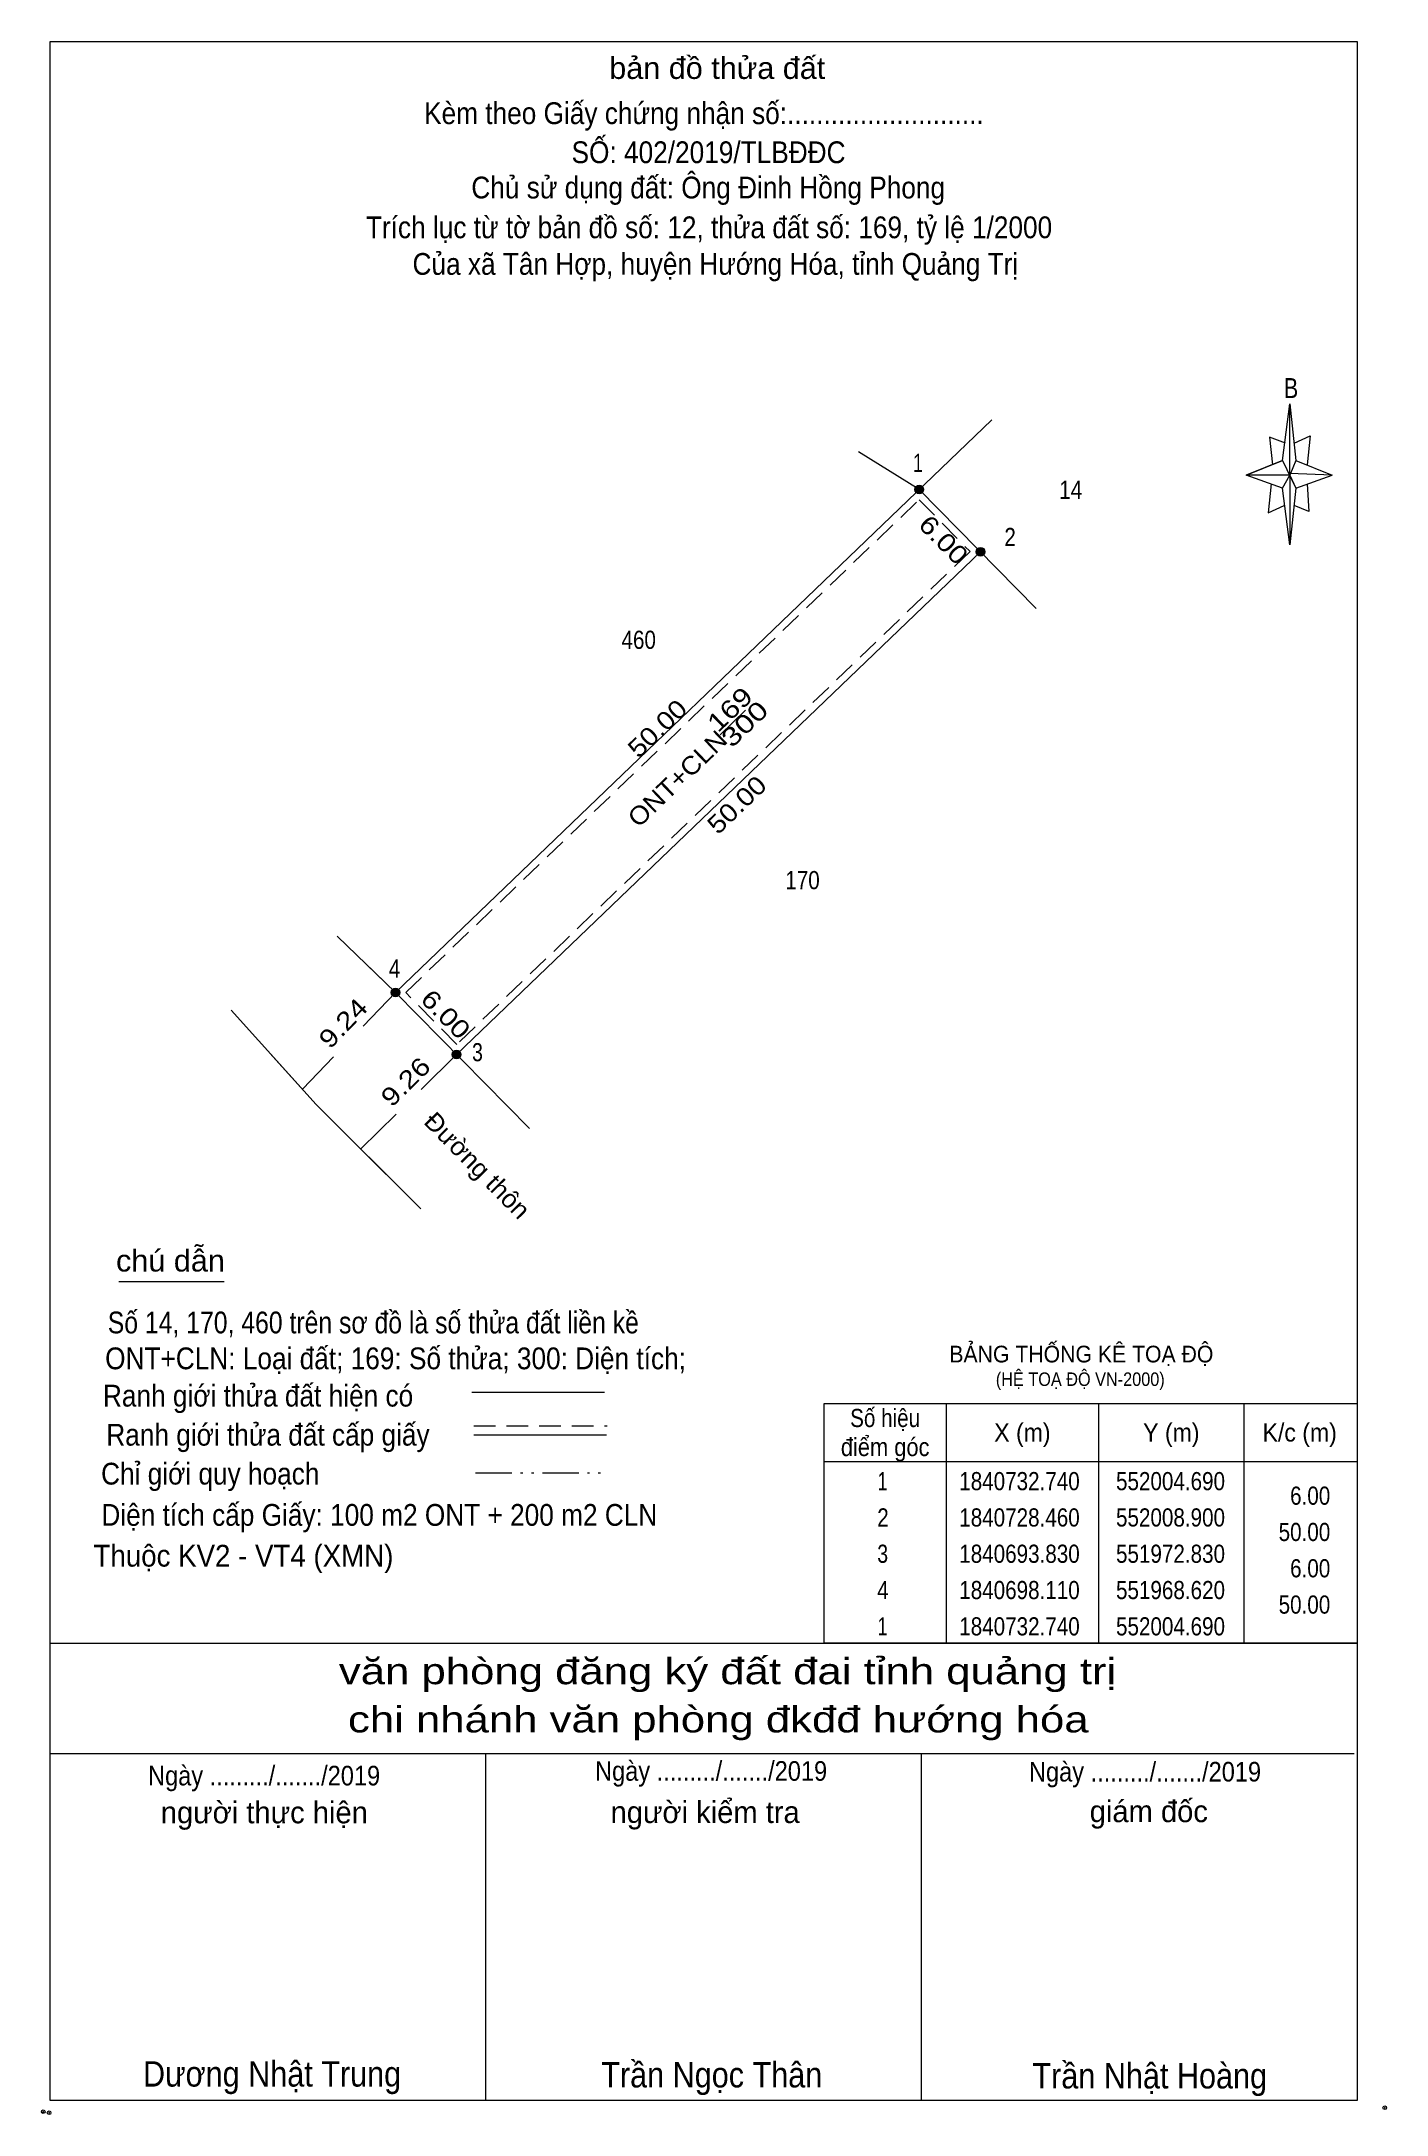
# Model space of a CAD drawing. Header units: metres. Extents: x 551544 to 552037, y 1840499 to 1840764.
# Drawn here: x 551944.2 to 552036.9, y 1840620.8 to 1840763.6 of the extents above.
import ezdxf
from ezdxf.enums import TextEntityAlignment as Align

# ---------------------------------------------------------------- set-up
doc = ezdxf.new("R2010")
doc.units = ezdxf.units.M
doc.header["$LTSCALE"] = 0.5
doc.header["$PDMODE"] = 32
doc.header["$PDSIZE"] = 0.25
doc.linetypes.add('DASH_DOUBLE_DOT', pattern=[9.2, 5, -1.2, 0.3, -1.2, 0.3, -1.2])
doc.linetypes.add('MEDIUM_DASHED', pattern=[4.5, 3, -1.5])
for name, color, linetype, lineweight in [('1', 7, 'MEDIUM_DASHED', 13), ('10', 7, 'Continuous', 13), ('12', 7, 'Continuous', 13), ('17', 7, 'Continuous', 13), ('2', 7, 'Continuous', 25), ('23', 7, 'Continuous', 13), ('5', 7, 'Continuous', 13), ('6', 7, 'Continuous', 13), ('63', 7, 'Continuous', 13)]:
    doc.layers.add(name, color=color, linetype=linetype, lineweight=lineweight)

msp = doc.modelspace()

# ---------------------------------------------------------------- hatches: boundary and pattern name
at = {"layer": '63'}
for points in [[(552004.99, 1840732.74, 1), (552004.39, 1840732.74, 1)], [(552009.2, 1840728.46, 1), (552008.6, 1840728.46, 1)], [(551968.92, 1840698.11, 1), (551968.32, 1840698.11, 1)], [(551973.13, 1840693.83, 1), (551972.53, 1840693.83, 1)]]:
    msp.add_hatch(color=256, dxfattribs=at).paths.add_polyline_path(points)

# ---------------------------------------------------------------- linework, layer by layer
at = {"layer": '1'}
msp.add_lwpolyline([(552004.68, 1840732.04), (552008.19, 1840728.47), (551972.84, 1840694.53), (551969.33, 1840698.1)], close=True, dxfattribs=at)
at = {"layer": '10'}
msp.add_line((551964.6, 1840701.98), (551968.62, 1840698.11), dxfattribs=at)
msp.add_lwpolyline([(551967.98, 1840685.58), (551963.15, 1840690.4), (551959.98, 1840693.92)], dxfattribs=at)
at = {"layer": '12'}
for p, q in [((552004.69, 1840732.74), (552012.74, 1840724.56)), ((551977.84, 1840688.74), (551968.62, 1840698.11))]:
    msp.add_line(p, q, dxfattribs=at)
at = {"layer": '17'}
msp.add_line((551949.58, 1840678.21), (551956.82, 1840678.21), dxfattribs=at)
at = {"layer": '2', "lineweight": 13}
msp.add_line((552008.9, 1840728.46), (551972.83, 1840693.83), dxfattribs=at)
msp.add_lwpolyline([(552009.69, 1840737.54), (551968.62, 1840698.11), (551966.48, 1840700.17)], dxfattribs=at)
at = {"layer": '23'}
msp.add_lwpolyline([(551970.37, 1840683.2), (551963.15, 1840690.4), (551957.31, 1840696.89)], dxfattribs=at)
at = {"layer": '5'}
for p, q in [((552029.71, 1840734.74), (552030.21, 1840738.64)), ((552029.71, 1840732.84), (552027.21, 1840733.74)), ((552030.61, 1840734.74), (552033.11, 1840733.74)), ((552030.61, 1840732.84), (552030.21, 1840728.94)), ((552031.41, 1840733.14), (552031.51, 1840731.24)), ((552031.51, 1840731.24), (552030.51, 1840731.64)), ((551944.84, 1840653.3), (552034.84, 1840653.3)), ((551944.84, 1840645.7), (552034.64, 1840645.7)), ((551944.84, 1840645.7), (552034.64, 1840645.7)), ((551944.84, 1840645.7), (552034.64, 1840645.7)), ((551974.84, 1840621.8), (551974.84, 1840645.7)), ((552004.84, 1840621.8), (552004.84, 1840645.7))]:
    msp.add_line(p, q, dxfattribs=at)
for points in [[(551944.84, 1840763.6), (552034.84, 1840763.6), (552034.84, 1840621.8), (551944.84, 1840621.8)], [(552030.21, 1840738.64), (552030.61, 1840734.74), (552030.21, 1840733.74)], [(552030.21, 1840733.74), (552027.21, 1840733.74), (552029.71, 1840734.74), (552030.61, 1840732.84), (552033.11, 1840733.74), (552030.21, 1840733.84)], [(552030.21, 1840733.74), (552030.21, 1840728.94), (552029.71, 1840732.84)]]:
    msp.add_lwpolyline(points, close=True, dxfattribs=at)
for points in [[(552029.91, 1840735.94), (552028.81, 1840736.34), (552029.01, 1840734.44)], [(552030.51, 1840735.94), (552031.61, 1840736.44), (552031.41, 1840734.44)], [(552030.21, 1840733.74), (552029.71, 1840734.74), (552027.21, 1840733.74)], [(552030.21, 1840733.74), (552030.61, 1840732.84), (552033.11, 1840733.74)], [(552028.91, 1840733.14), (552028.71, 1840731.14), (552029.81, 1840731.64)], [(552034.84, 1840621.8), (551944.84, 1840621.8), (551944.84, 1840645.7)]]:
    msp.add_lwpolyline(points, dxfattribs=at)
for p in [(551944.37, 1840621.03), (551944.77, 1840620.96)]:
    msp.add_point(p, dxfattribs=at)
at = {"layer": '6'}
for p, q in [((551973.87, 1840670.58), (551983.01, 1840670.58)), ((551974.01, 1840667.65), (551983.15, 1840667.65))]:
    msp.add_line(p, q, dxfattribs=at)
at = {"layer": '6', "linetype": 'MEDIUM_DASHED'}
msp.add_line((551974.01, 1840668.27), (551983.21, 1840668.27), dxfattribs=at)
at = {"layer": '6'}
msp.add_point((552036.74, 1840621.3), dxfattribs=at)
at = {"layer": '63'}
for p, q in [((552004.69, 1840732.74), (552000.51, 1840735.34)), ((551992.72, 1840717.56), (551990.99, 1840715.85)), ((551966.39, 1840695.79), (551968.62, 1840698.11)), ((551962.21, 1840691.45), (551964.35, 1840693.67)), ((551970.38, 1840691.42), (551972.83, 1840693.83)), ((551966.23, 1840687.33), (551968.66, 1840689.72)), ((552006.54, 1840669.8), (552006.54, 1840653.3)), ((552017.04, 1840669.8), (552017.04, 1840653.3)), ((552027.04, 1840669.8), (552027.04, 1840653.3)), ((551998.14, 1840665.8), (552034.84, 1840665.8))]:
    msp.add_line(p, q, dxfattribs=at)
at = {"layer": '63', "linetype": 'DASH_DOUBLE_DOT'}
msp.add_line((551974.14, 1840665.02), (551983.34, 1840665.02), dxfattribs=at)
at = {"layer": '63'}
msp.add_lwpolyline([(551998.14, 1840669.8), (552034.84, 1840669.8), (552034.84, 1840653.3), (551998.14, 1840653.3)], close=True, dxfattribs=at)
for centre in [(552004.69, 1840732.74), (552008.9, 1840728.46), (551968.62, 1840698.11), (551972.83, 1840693.83)]:
    msp.add_circle(centre, 0.3, dxfattribs=at)

# ---------------------------------------------------------------- texts
at = {"layer": '1'}
for s, height, width, p in [('BẢNG THỐNG KÊ TOẠ ĐỘ ', 1.15, 0.95, (552006.76, 1840672.63)), ('(HỆ TOẠ ĐỘ VN-2000)', 0.93, 0.9, (552009.96, 1840671.01))]:
    msp.add_text(s, height=height, dxfattribs=dict(at, width=width)).set_placement(p)
at = {"layer": '5'}
for s, height, width, p in [('bản đồ thửa đất', 1.5, 1.05, (551990.78, 1840761.02)), ('Kèm theo Giấy chứng nhận số:...........................', 1.5, 0.9, (551989.86, 1840757.91)), ('SỐ: 402/2019/TLBĐĐC', 1.5, 0.9, (551990.18, 1840755.22)), ('Chủ sử dụng đất: Ông Đinh Hồng Phong', 1.5, 0.9, (551990.155, 1840752.79)), ('Trích lục từ tờ bản đồ số: 12, thửa đất số: 169, tỷ lệ 1/2000 ', 1.5, 0.9, (551990.465, 1840750.05)), ('Của xã Tân Hợp, huyện Hướng Hóa, tỉnh Quảng Trị', 1.5, 0.9, (551990.65, 1840747.53)), ('B', 1.378, 0.8, (552030.29, 1840739.04)), ('văn phòng đăng ký đất đai tỉnh quảng trị', 1.8, 1.25, (551991.49, 1840650.47)), ('chi nhánh văn phòng đkđđ hướng hóa', 1.8, 1.25, (551990.85, 1840647.15)), ('Ngày ........./......./2019', 1.35, 0.9, (551959.575, 1840643.5)), ('Ngày ........./......./2019', 1.35, 0.9, (551990.355, 1840643.82)), ('Ngày ........./......./2019', 1.35, 0.9, (552020.235, 1840643.77)), ('Dương Nhật Trung', 1.75, 0.9, (551960.125, 1840622.76)), ('Trần Ngọc Thân', 1.75, 0.9, (551990.4, 1840622.7)), ('Trần Nhật Hoàng', 1.75, 0.9, (552020.56, 1840622.63))]:
    msp.add_text(s, height=height, dxfattribs=dict(at, width=width)).set_placement(p, align=Align.CENTER)
for s, p in [('người thực hiện', (551959.59, 1840640.89)), ('người kiểm tra', (551989.945, 1840640.91)), ('giám đốc', (552020.495, 1840640.97))]:
    msp.add_text(s, height=1.5, dxfattribs=at).set_placement(p, align=Align.CENTER)
at = {"layer": '6'}
for s, width, p in [('chú dẫn', 1.05, (551949.38, 1840678.89)), ('Số 14, 170, 460 trên sơ đồ là số thửa đất liền kề', 0.85, (551948.81, 1840674.63)), ('ONT+CLN: Loại đất; 169: Số thửa; 300: Diện tích;', 0.9, (551948.63, 1840672.16)), ('Ranh giới thửa đất hiện có ', 0.9, (551948.48, 1840669.59)), ('Ranh giới thửa đất cấp giấy', 0.9, (551948.71, 1840666.9)), ('Chỉ giới quy hoạch', 0.9, (551948.35, 1840664.22)), ('Diện tích cấp Giấy: 100 m2 ONT + 200 m2 CLN', 0.9, (551948.37, 1840661.38)), ('Thuộc KV2 - VT4 (XMN)', 0.95, (551947.83, 1840658.57))]:
    msp.add_text(s, height=1.5, dxfattribs=dict(at, width=width)).set_placement(p)
at = {"layer": '63'}
for s, width, p in [(' 1', 0.75, (552004.95, 1840733.96)), (' 2', 0.85, (552011.34, 1840728.85)), (' 4', 0.85, (551968.95, 1840699.13)), (' 3', 0.8, (551974.64, 1840693.37)), ('6.00', 0.85, (552032.99, 1840662.83)), ('50.00', 0.85, (552032.99, 1840660.33)), ('6.00', 0.85, (552032.99, 1840657.83)), ('50.00', 0.85, (552032.99, 1840655.33))]:
    msp.add_text(s, height=1.25, dxfattribs=dict(at, width=width)).set_placement(p, align=Align.RIGHT)
for s, width, p in [('14', 0.85, (552015.115, 1840732.1)), ('460', 0.85, (551985.37, 1840721.77)), ('170', 0.85, (551996.65, 1840705.22)), ('Số hiệu', 0.85, (552002.34, 1840668.18)), ('X (m)', 0.95, (552011.79, 1840667.18)), ('Y (m)', 0.95, (552022.045, 1840667.18)), ('K/c (m)', 0.95, (552030.885, 1840667.18)), ('điểm góc', 0.9, (552002.34, 1840666.18)), (' 1', 0.75, (552001.99, 1840663.83)), ('1840732.740', 0.85, (552011.59, 1840663.83)), ('552004.690', 0.85, (552021.99, 1840663.83)), (' 2', 0.85, (552001.995, 1840661.33)), ('1840728.460', 0.85, (552011.59, 1840661.33)), ('552008.900', 0.85, (552021.99, 1840661.33)), (' 3', 0.8, (552001.985, 1840658.83)), ('1840693.830', 0.85, (552011.59, 1840658.83)), ('551972.830', 0.85, (552021.99, 1840658.83)), (' 4', 0.85, (552001.99, 1840656.33)), ('1840698.110', 0.85, (552011.59, 1840656.33)), ('551968.620', 0.85, (552021.99, 1840656.33)), (' 1', 0.75, (552001.99, 1840653.83)), ('1840732.740', 0.85, (552011.59, 1840653.83)), ('552004.690', 0.85, (552021.99, 1840653.83))]:
    msp.add_text(s, height=1.25, dxfattribs=dict(at, width=width)).set_placement(p, align=Align.CENTER)
for s, rotation, width, p in [('6.00', 314.528, 1.2, (552005.9182, 1840728.8383)), ('50.00', 43.833, 1.15, (551987.0922, 1840715.8326)), ('169', 43.833, 1.25, (551992.0822, 1840717.1506)), ('300', 43.833, 1.3, (551993.1022, 1840716.1502)), ('ONT+CLN', 43.833, 1.1, (551988.4672, 1840712.3831)), ('50.00', 43.833, 1.15, (551992.5622, 1840710.5826)), ('6.00', 314.528, 1.2, (551971.6382, 1840696.1682)), ('9.24', 46.096, 1.2, (551965.4723, 1840695.5566)), ('9.26', 44.563, 1.2, (551969.7565, 1840691.5147)), ('Đường thôn', 314.528, 1.05, (551973.8094, 1840685.7583))]:
    msp.add_text(s, height=1.25, rotation=rotation, dxfattribs=dict(at, width=width)).set_placement(p, align=Align.CENTER)

doc.saveas('drawing.dxf')
